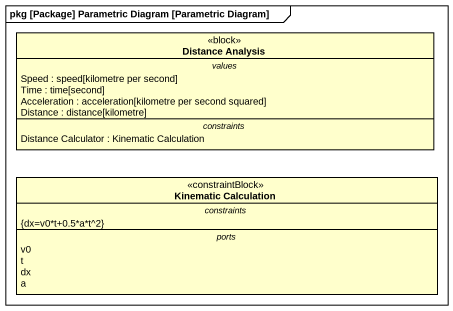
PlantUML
@startuml
mainframe pkg [Package] Parametric Diagram [Parametric Diagram]
hide circle
hide empty members
class "Distance Analysis" as Distance_Analysis <<block>> {
  -- values --
  Speed : speed[kilometre per second]
  Time : time[second]
  Acceleration : acceleration[kilometre per second squared]
  Distance : distance[kilometre]
  -- constraints --
  Distance Calculator : Kinematic Calculation
}
class "Kinematic Calculation" as Kinematic_Calculation <<constraintBlock>> {
  -- constraints --
  {dx=v0*t+0.5*a*t^2}
  -- ports --
  v0
  t
  dx
  a
}
@enduml
